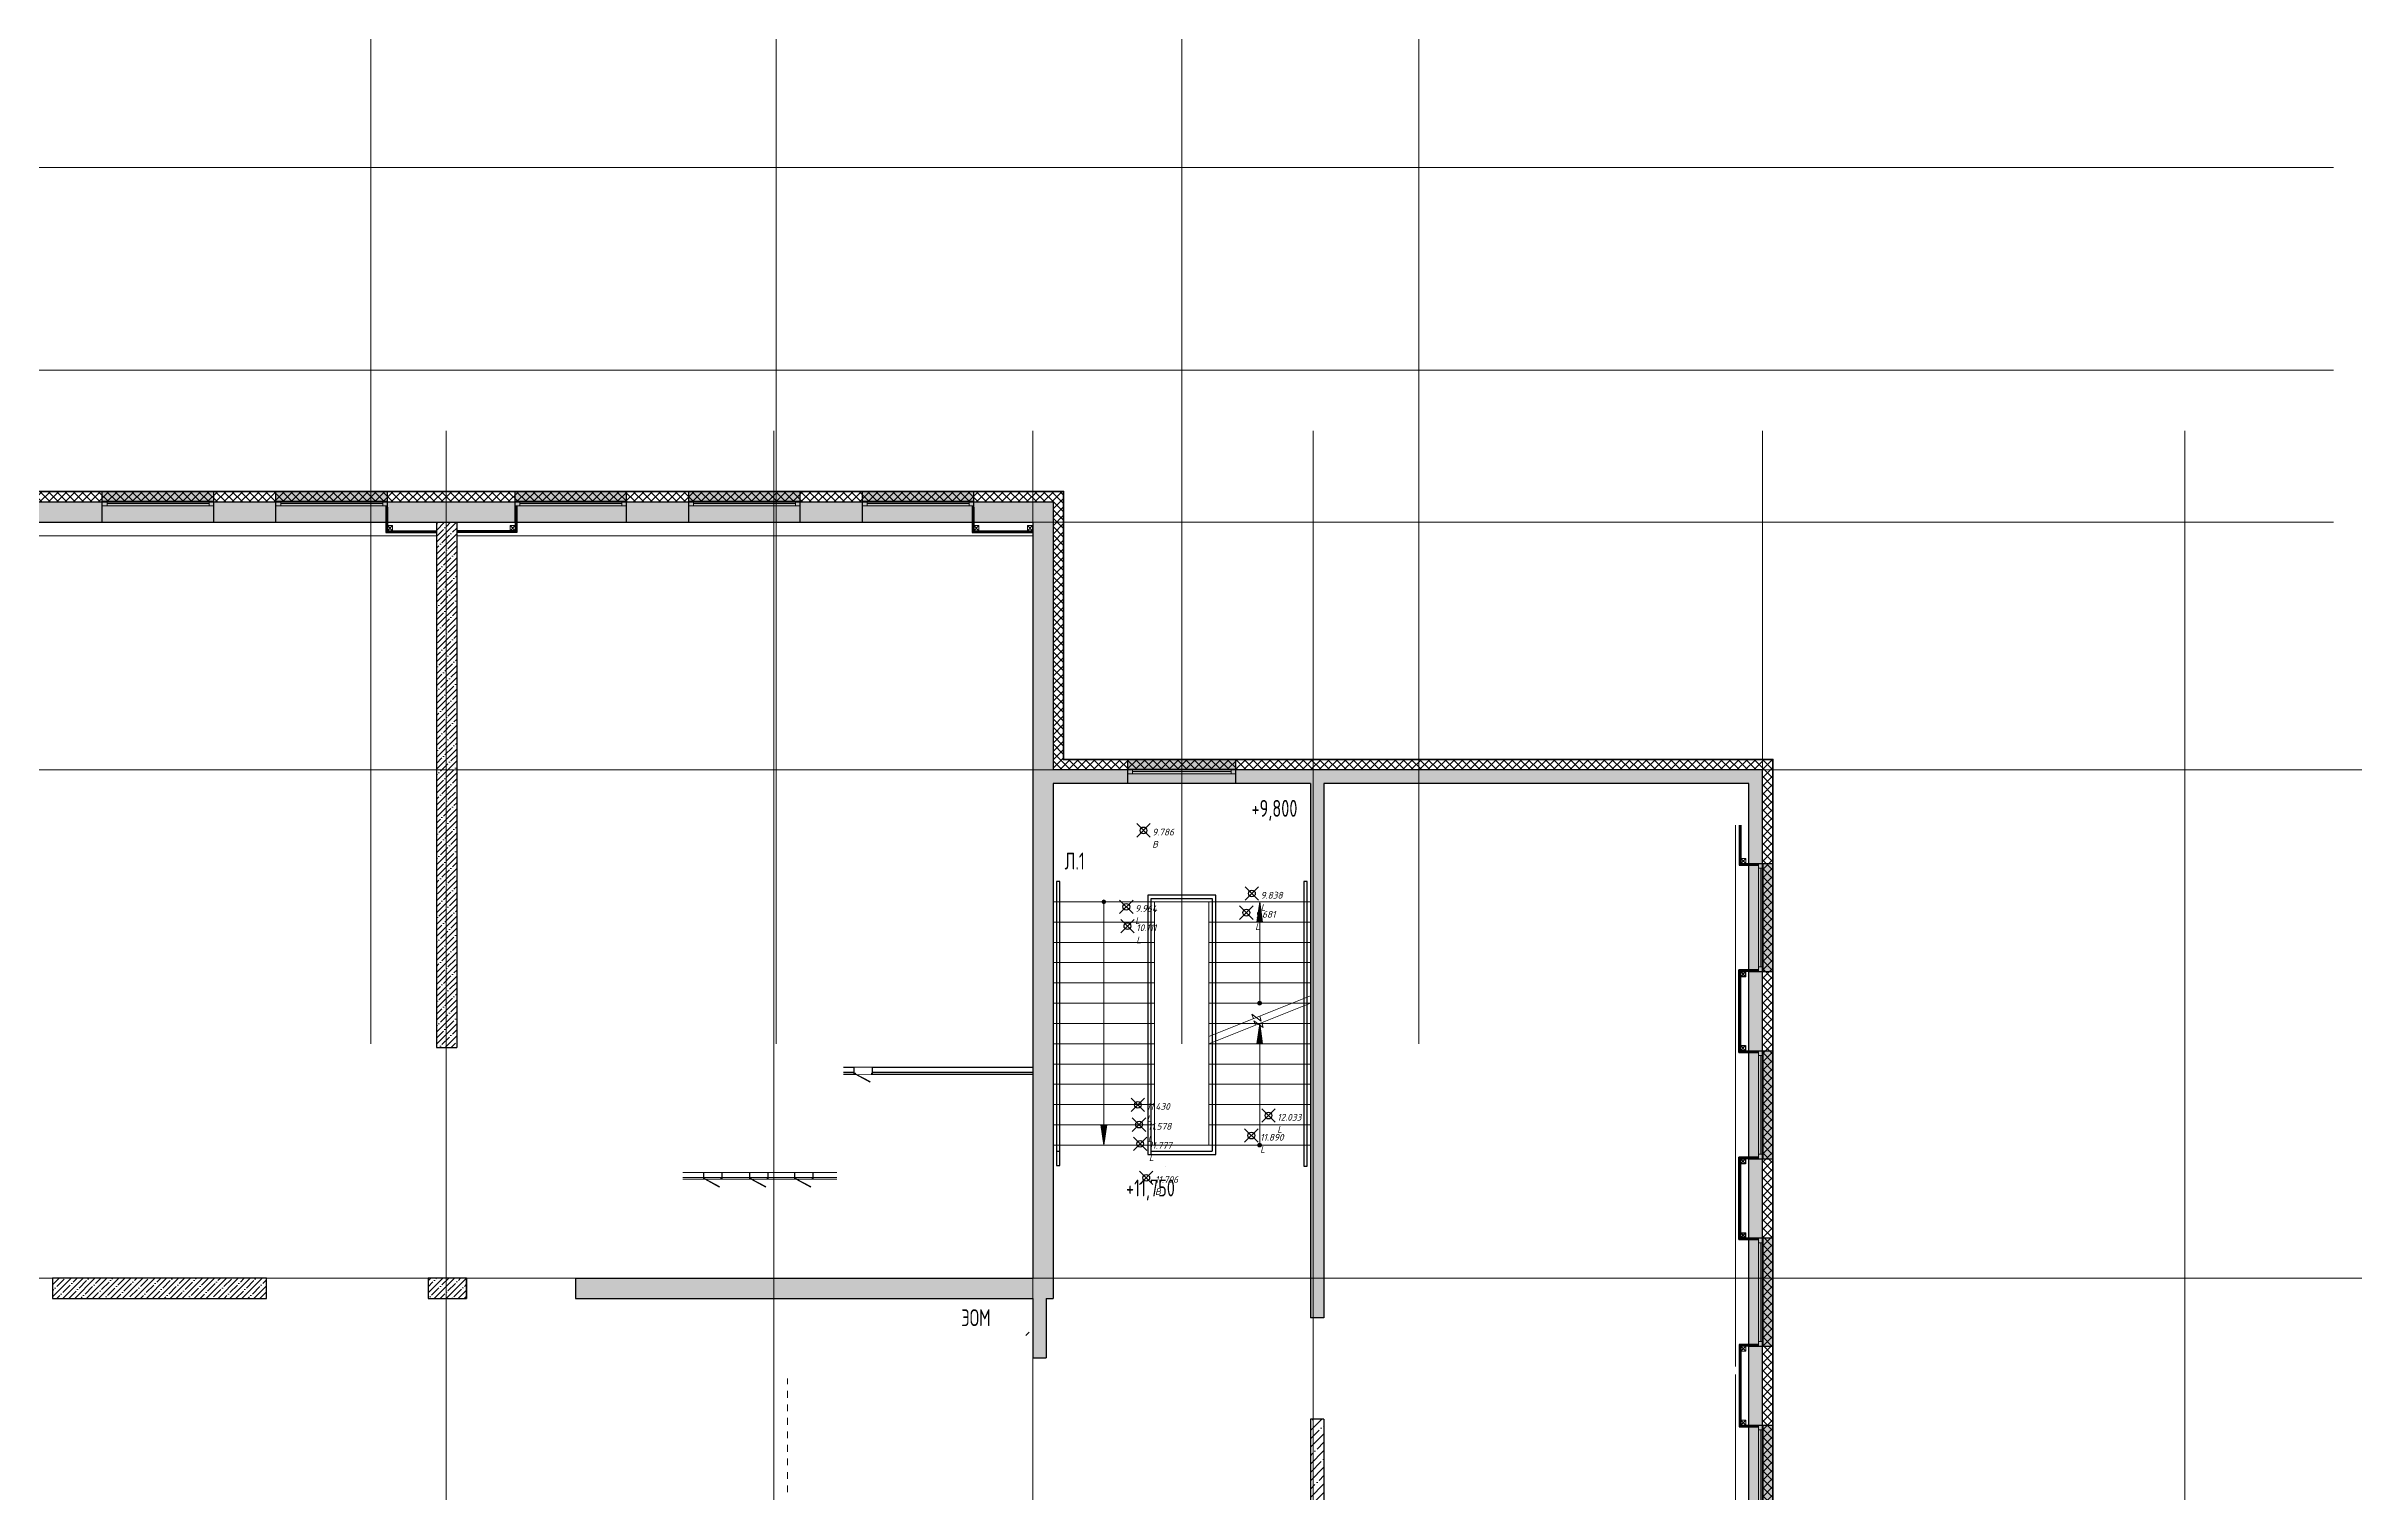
# Model space of a CAD drawing. Header units: millimetres. Extents: x 0 to 546, y 0 to 356.
# Drawn here: x 511.34 to 545.61, y 263.42 to 284.82 of the extents above; entities that cross this region are included whole.
import ezdxf
from ezdxf import colors
from ezdxf.entities.mleader import LeaderData, LeaderLine
from ezdxf.math import Vec2, Vec3

# ---------------------------------------------------------------- set-up
doc = ezdxf.new("R2010")
doc.units = ezdxf.units.MM
doc.header["$PDMODE"] = 35
doc.header["$PDSIZE"] = 0.1
doc.linetypes.add('ADSK_Штриховая_ш2 п1', pattern=[3, 2, -1])
doc.linetypes.add('CENTER', pattern=[2, 1.25, -0.25, 0.25, -0.25])
for name, color, linetype, lineweight in [('_0', 250, 'Continuous', 9), ('АР_ГКЛ', 250, 'Continuous', 5), ('АР_Лестницы', 250, 'Continuous', 15), ('АР_Лестницы ограждение', 94, 'Continuous', 25), ('АР_Навесной фасад', 147, 'Continuous', 5), ('АР_Окна БЛОК', 250, 'Continuous', 13), ('АР_Оси', 195, 'Continuous', 9), ('АР_Отметки', 250, 'Continuous', 15), ('АР_Перегородки_кирпич_Штрих', 244, 'Continuous', 5), ('АР_Подоконники', 163, 'Continuous', 9), ('АР_Сущ Несущая стена', 216, 'Continuous', 30), ('АР_тонкая линия', 250, 'Continuous', 0), ('АР_Утеплитель', 250, 'Continuous', 9), ('АР_Шкафы ЭОМ', 1, 'Continuous', 0), ('АР_Штриховка монолит', 250, 'Continuous', 9)]:
    doc.layers.add(name, color=color, linetype=linetype, lineweight=lineweight)
for name, color, linetype in [('Код', 7, 'Continuous'), ('Отметка', 7, 'Continuous'), ('Пикет', 7, 'Continuous'), ('ТХ_размеры', 240, 'Continuous')]:
    doc.layers.add(name, color=color, linetype=linetype)
doc.styles.add('ICOCPEUR', font='isocpeur.ttf')
doc.styles.add('ISOCPEUR', font='isocpeur.ttf', dxfattribs={"width": 0.7})
doc.styles.add('Мой', font='isocpeui.ttf')
pattern_1 = [(45, (279.56179, 191.4235), (-0.08838835, 0.08838835), []), (45, (279.65018, 191.4235), (-0.08838835, 0.08838835), [0.15625, -0.03125, 0, -0.03125])]

# ---------------------------------------------------------------- blocks, each defined once
blk = doc.blocks.new('_DotSmall')
at = {"color": 0, "linetype": 'ByBlock', "const_width": 0.5}
blk.add_lwpolyline([(-0.0625, 0, 1), (0.0625, 0, 1)], format="xyb", close=True, dxfattribs=at)
blk = doc.blocks.new('A$Ce02d65bd')
at = {"ltscale": 100}
for points in [[(0, 0), (0, 75), (75, 75), (75, 0), (0, 0)], [(0, 0), (75, 75)], [(0, 75), (75, 0)]]:
    blk.add_lwpolyline(points, dxfattribs=at)
blk = doc.blocks.new('*U39')
at = {"true_color": 0xffffff}
h = blk.add_hatch(color=7, dxfattribs=at)
h.dxf.hatch_style = 1
h.paths.add_polyline_path([(-1600, -140), (0, -140), (0, 220), (-1600, 220)])
at = {"lineweight": 30}
for p, q in [((-1600, -140), (-1600, 220)), ((0, -140), (0, 220))]:
    blk.add_line(p, q, dxfattribs=at)
for p, q in [((0, 220), (-1600, 220)), ((-1600, 70), (0, 70)), ((-1600, 0), (0, 0)), ((-1530, 0), (-1530, 70)), ((-1530, 35), (-70, 35)), ((-70, 0), (-70, 70)), ((-1600, -140), (0, -140)), ((-1600, -140), (-1600, -140)), ((-1600, -140), (-1600, -140)), ((0, -140), (0, -140)), ((0, -140), (0, -140))]:
    blk.add_line(p, q)
blk = doc.blocks.new('*U95')
at = {"true_color": 0xffffff}
h = blk.add_hatch(color=7, dxfattribs=at)
h.dxf.hatch_style = 1
h.paths.add_polyline_path([(-1650, -240), (0, -240), (0, 220), (-1650, 220)])
at = {"lineweight": 30}
for p, q in [((-1650, -240), (-1650, 220)), ((0, -240), (0, 220))]:
    blk.add_line(p, q, dxfattribs=at)
for p, q in [((0, 220), (-1650, 220)), ((-1650, 70), (0, 70)), ((-1650, 0), (0, 0)), ((-1580, 0), (-1580, 70)), ((-1580, 35), (-70, 35)), ((-70, 0), (-70, 70)), ((-1650, -240), (0, -240)), ((-1650, -240), (-1650, -240)), ((-1650, -240), (-1650, -240)), ((0, -240), (0, -240)), ((0, -240), (0, -240))]:
    blk.add_line(p, q)
blk = doc.blocks.new('*U101')
at = {"color": 7}
blk.add_wipeout([(-565, 60), (445, 60), (445, -310), (-565, -310)], dxfattribs=at)
for p, q in [((-530, 60), (-565, 60)), ((-550, 60), (-550, -10)), ((-550, -10), (-550, 60)), ((-510, 60), (-530, 60)), ((-510, 20), (-510, 60)), ((-500, 20), (-510, 20)), ((-500, -10), (-500, 20)), ((380, -10), (380, 20)), ((380, 20), (390, 20)), ((390, 20), (390, 60)), ((390, 60), (410, 60)), ((410, 60), (445, 60)), ((430, 60), (430, -10)), ((430, -10), (430, 60)), ((-565, -10), (-530, -10)), ((-530, -10), (-500, -10)), ((410, -10), (380, -10)), ((445, -10), (410, -10))]:
    blk.add_line(p, q)
at = {"lineweight": 30}
for p, q in [((-565, 60), (-565, -310)), ((445, 60), (445, -310))]:
    blk.add_line(p, q, dxfattribs=at)
blk.add_lwpolyline([(389, 60), (370, 25), (-424, 448), (-406, 483)], close=True)
blk = doc.blocks.new('*U100')
at = {"color": 7}
blk.add_wipeout([(-565, 60), (445, 60), (445, -310), (-565, -310)], dxfattribs=at)
for p, q in [((-530, 60), (-565, 60)), ((-550, 60), (-550, -10)), ((-550, -10), (-550, 60)), ((-510, 60), (-530, 60)), ((-510, 20), (-510, 60)), ((-500, 20), (-510, 20)), ((-500, -10), (-500, 20)), ((380, -10), (380, 20)), ((380, 20), (390, 20)), ((390, 20), (390, 60)), ((390, 60), (410, 60)), ((410, 60), (445, 60)), ((430, 60), (430, -10)), ((430, -10), (430, 60)), ((-565, -10), (-530, -10)), ((-530, -10), (-500, -10)), ((410, -10), (380, -10)), ((445, -10), (410, -10))]:
    blk.add_line(p, q)
at = {"lineweight": 30}
for p, q in [((-565, 60), (-565, -310)), ((445, 60), (445, -310))]:
    blk.add_line(p, q, dxfattribs=at)
blk.add_lwpolyline([(389, 60), (370, 25), (-424, 448), (-406, 483)], close=True)
blk = doc.blocks.new('*U99')
at = {"color": 7}
blk.add_wipeout([(-565, 60), (445, 60), (445, -310), (-565, -310)], dxfattribs=at)
for p, q in [((-530, 60), (-565, 60)), ((-550, 60), (-550, -10)), ((-550, -10), (-550, 60)), ((-510, 60), (-530, 60)), ((-510, 20), (-510, 60)), ((-500, 20), (-510, 20)), ((-500, -10), (-500, 20)), ((380, -10), (380, 20)), ((380, 20), (390, 20)), ((390, 20), (390, 60)), ((390, 60), (410, 60)), ((410, 60), (445, 60)), ((430, 60), (430, -10)), ((430, -10), (430, 60)), ((-565, -10), (-530, -10)), ((-530, -10), (-500, -10)), ((410, -10), (380, -10)), ((445, -10), (410, -10))]:
    blk.add_line(p, q)
at = {"lineweight": 30}
for p, q in [((-565, 60), (-565, -310)), ((445, 60), (445, -310))]:
    blk.add_line(p, q, dxfattribs=at)
blk.add_lwpolyline([(389, 60), (370, 25), (-424, 448), (-406, 483)], close=True)
blk = doc.blocks.new('*U111')
at = {"color": 7}
blk.add_wipeout([(-565, 60), (445, 60), (445, -310), (-565, -310)], dxfattribs=at)
for p, q in [((-530, 60), (-565, 60)), ((-550, 60), (-550, -10)), ((-550, -10), (-550, 60)), ((-510, 60), (-530, 60)), ((-510, 20), (-510, 60)), ((-500, 20), (-510, 20)), ((-500, -10), (-500, 20)), ((380, -10), (380, 20)), ((380, 20), (390, 20)), ((390, 20), (390, 60)), ((390, 60), (410, 60)), ((410, 60), (445, 60)), ((430, 60), (430, -10)), ((430, -10), (430, 60)), ((-565, -10), (-530, -10)), ((-530, -10), (-500, -10)), ((410, -10), (380, -10)), ((445, -10), (410, -10))]:
    blk.add_line(p, q)
at = {"lineweight": 30}
for p, q in [((-565, 60), (-565, -310)), ((445, 60), (445, -310))]:
    blk.add_line(p, q, dxfattribs=at)
blk.add_lwpolyline([(389, 60), (370, 25), (-424, 448), (-406, 483)], close=True)
blk = doc.blocks.new('A$C54f1817b')
at = {"layer": 'АР_тонкая линия', "linetype": 'ADSK_Штриховая_ш2 п1', "ltscale": 50}
for p, q in [((-200, -2883), (-200, -1183)), ((0, -2883), (0, -1200))]:
    blk.add_line(p, q, dxfattribs=at)
blk = doc.blocks.new('*U83')
h = blk.add_hatch(color=256)
h.dxf.hatch_style = 1
edge = h.paths.add_edge_path()
edge.add_arc((0, 0), 27.6, 359.64, 719.64)
h = blk.add_hatch(color=256)
h.dxf.hatch_style = 1
h.paths.add_polyline_path([(1500, -44), (1500, 44), (1800, 0)])
blk.add_line((1800, 0), (0, 0))
blk.add_lwpolyline([(1500, 44), (1500, -44), (1800, 0), (1500, 44)])
blk.add_circle((0, 0), 27.6)
blk = doc.blocks.new('*U115')
h = blk.add_hatch(color=256)
h.dxf.hatch_style = 1
edge = h.paths.add_edge_path()
edge.add_arc((0, 0), 27.6, 359.64, 719.64)
h = blk.add_hatch(color=256)
h.dxf.hatch_style = 1
h.paths.add_polyline_path([(3300, -44), (3300, 44), (3600, 0)])
blk.add_line((3600, 0), (0, 0))
blk.add_lwpolyline([(3300, 44), (3300, -44), (3600, 0), (3300, 44)])
blk.add_circle((0, 0), 27.6)
blk = doc.blocks.new('*U9')
h = blk.add_hatch(color=256)
h.dxf.hatch_style = 1
edge = h.paths.add_edge_path()
edge.add_arc((0, 0), 27.6, 359.64, 719.64)
h = blk.add_hatch(color=256)
h.dxf.hatch_style = 1
h.paths.add_polyline_path([(1200, -44), (1200, 44), (1500, 0)])
blk.add_line((1500, 0), (0, 0))
blk.add_lwpolyline([(1200, 44), (1200, -44), (1500, 0), (1200, 44)])
blk.add_circle((0, 0), 27.6)
blk = doc.blocks.new('прпр')
at = {"layer": 'АР_Перегородки_кирпич_Штрих', "ltscale": 100}
h = blk.add_hatch(dxfattribs=at)
h.set_pattern_fill('ANSI32', color=256, scale=0.5)
h.set_pattern_definition([(45, (-457.80523, 338.86948), (-0.13258252, 0.13258252), []), (45, (-457.71684, 338.86948), (-0.13258252, 0.13258252), [])])
h.paths.add_polyline_path([(525.8374, 265.788), (525.9374, 265.788), (525.9374, 265.668), (525.8374, 265.668)])
at = {"layer": 'АР_Утеплитель', "ltscale": 100}
h = blk.add_hatch(dxfattribs=at)
h.set_pattern_fill('ANSI37', color=256, scale=0.7)
h.set_pattern_definition([(45, (-470.524225, 295.78271), (-0.061871843, 0.061871843), []), (135, (-470.524225, 295.78271), (-0.061871843, -0.061871843), [])])
h.paths.add_polyline_path([(543.0874, 256.2392), (536.7374, 256.2392), (536.7374, 274.1092), (526.2374, 274.1092), (526.2374, 278.0742), (491.4374, 278.0742), (491.4374, 274.1092), (486.4622, 274.1092), (486.4622, 274.2592), (491.2874, 274.2592), (491.2874, 278.2242), (526.3874, 278.2242), (526.3874, 274.2592), (536.8874, 274.2592), (536.8874, 256.3892), (543.2374, 256.3892), (543.2374, 246.3792), (529.8374, 246.3792), (529.8374, 252.7292), (521.9574, 252.7292), (521.9574, 257.9192), (513.7221, 257.9192), (513.7221, 257.6692), (513.5721, 257.6692), (513.5721, 258.0692), (522.1074, 258.0692), (522.1074, 252.8792), (529.9874, 252.8792), (529.9874, 246.5292), (543.0874, 246.5292)])
at = {"layer": 'АР_Штриховка монолит', "ltscale": 100}
h = blk.add_hatch(dxfattribs=at)
h.set_pattern_fill('ANSI35', scale=0.5)
h.set_pattern_definition(pattern_1)
h.paths.add_polyline_path([(525.9374, 278.0742), (491.4374, 278.0742), (491.4374, 274.1092), (491.4374, 273.9092), (491.4374, 266.5892), (491.5374, 266.5892), (491.5374, 265.3317), (491.7374, 265.3317), (491.7374, 266.2892), (495.4924, 266.2892), (495.4924, 265.1067), (495.6924, 265.1067), (495.6924, 266.2892), (506.4094, 266.2892), (506.4094, 266.5892), (491.7374, 266.5892), (491.7374, 277.7742), (525.9374, 277.7742)])
h = blk.add_hatch(dxfattribs=at)
h.set_pattern_fill('ANSI35', scale=0.5)
h.set_pattern_definition(pattern_1)
h.paths.add_polyline_path([(526.2374, 278.0742), (525.9374, 278.0742), (525.9374, 277.7742), (525.9374, 266.5892), (519.1693, 266.5892), (519.1693, 266.2892), (522.1074, 266.2892), (522.3074, 266.2892), (525.9374, 266.2892), (525.9374, 265.4093), (526.1374, 265.4093), (526.1374, 266.2892), (526.2374, 266.2892), (526.2374, 273.9092), (526.2374, 273.9095), (526.2374, 274.1095), (526.2374, 274.1092)])
h = blk.add_hatch(dxfattribs=at)
h.set_pattern_fill('ANSI35', scale=0.5)
h.set_pattern_definition(pattern_1)
h.paths.add_polyline_path([(517.4124, 277.7742), (517.1124, 277.7742), (517.1124, 270.0038), (517.4124, 270.0038)])
h = blk.add_hatch(dxfattribs=at)
h.set_pattern_fill('ANSI35', scale=0.5)
h.set_pattern_definition(pattern_1)
h.paths.add_polyline_path([(536.7374, 274.1092), (526.2374, 274.1092), (526.2374, 273.9092), (530.0474, 273.9092), (530.0475, 266.0037), (530.2475, 266.0037), (530.2474, 273.9092), (536.5374, 273.9092), (536.7374, 273.9092)])
h = blk.add_hatch(dxfattribs=at)
h.set_pattern_fill('ANSI35', scale=0.5)
h.set_pattern_definition(pattern_1)
h.paths.add_polyline_path([(543.0874, 256.2392), (536.7374, 256.2392), (536.7374, 273.9095), (536.5374, 273.9088), (536.5374, 256.2392), (536.4374, 256.2392), (536.4374, 255.1309), (536.7374, 255.1309), (536.7374, 256.0392), (542.8874, 256.0392), (543.0874, 256.0392)])
h = blk.add_hatch(dxfattribs=at)
h.set_pattern_fill('ANSI35', scale=0.5)
h.set_pattern_definition(pattern_1)
h.paths.add_polyline_path([(514.5992, 266.5891), (511.4294, 266.5892), (511.4294, 266.2892), (514.5992, 266.2891)])
h = blk.add_hatch(dxfattribs=at)
h.set_pattern_fill('ANSI35', scale=0.5)
h.set_pattern_definition([(45, (279.56179, 195.2935), (-0.08838835, 0.08838835), []), (45, (279.65018, 195.2935), (-0.08838835, 0.08838835), [0.15625, -0.03125, 0, -0.03125])])
h.paths.add_polyline_path([(517.5589, 266.5898), (516.989, 266.5898), (516.989, 266.2891), (517.5589, 266.2891)])
h = blk.add_hatch(dxfattribs=at)
h.set_pattern_fill('ANSI35', scale=0.7)
h.set_pattern_definition([(45, (256.17717, 191.4235), (-0.12374369, 0.12374369), []), (45, (256.30092, 191.4235), (-0.12374369, 0.12374369), [0.21875, -0.04375, 0, -0.04375])])
h.paths.add_polyline_path([(530.2474, 264.5037), (530.0474, 264.5037), (530.0474, 260.4764), (530.2474, 260.4764)])
for points in [[(516.3624, 278.0142), (516.3624, 277.6234), (517.1124, 277.6234)], [(516.3749, 278.0142), (516.3749, 277.6359), (517.1124, 277.6359)], [(516.3874, 277.9945), (516.3874, 277.6484), (517.1124, 277.6484)], [(518.3024, 278.0142), (518.3024, 277.6234), (517.4124, 277.6234)], [(518.2899, 278.0142), (518.2899, 277.6359), (517.4124, 277.6359)], [(518.2774, 277.9945), (518.2774, 277.6484), (517.4124, 277.6484)], [(525.0421, 278.0142), (525.0421, 277.6234), (525.9374, 277.6234)], [(525.0546, 278.0142), (525.0546, 277.6359), (525.9374, 277.6359)], [(525.0671, 277.9945), (525.0671, 277.6484), (525.935, 277.6484)], [(536.3902, 273.2896), (536.3902, 272.6992), (536.6793, 272.6992)], [(536.4027, 273.2896), (536.4027, 272.7117), (536.6793, 272.7117)], [(536.4152, 273.2896), (536.4152, 272.7242), (536.6221, 272.7242)], [(536.3874, 269.9292), (536.3874, 271.1492)], [(536.6774, 271.1492), (536.3874, 271.1492), (536.3874, 269.9292), (536.6774, 269.9292)], [(536.3999, 269.9417), (536.3999, 271.1367)], [(536.6774, 271.1367), (536.3999, 271.1367), (536.3999, 269.9417), (536.6774, 269.9417)], [(536.4124, 269.9542), (536.4124, 271.1242)], [(536.6774, 271.1242), (536.4124, 271.1242), (536.4124, 269.9542), (536.6774, 269.9542)], [(536.3874, 267.1592), (536.3874, 268.3792)], [(536.6774, 268.3792), (536.3874, 268.3792), (536.3874, 267.1592), (536.6774, 267.1592)], [(536.3999, 267.1717), (536.3999, 268.3667)], [(536.6774, 268.3667), (536.3999, 268.3667), (536.3999, 267.1717), (536.6774, 267.1717)], [(536.4124, 267.1842), (536.4124, 268.3542)], [(536.6774, 268.3542), (536.4124, 268.3542), (536.4124, 267.1842), (536.6774, 267.1842)], [(536.6793, 265.6092), (536.3902, 265.6092), (536.3902, 264.3892), (536.6793, 264.3892)], [(536.6793, 265.5967), (536.4027, 265.5967), (536.4027, 264.4017), (536.6793, 264.4017)], [(536.6597, 265.5842), (536.4152, 265.5842), (536.4152, 264.4142), (536.6221, 264.4142)]]:
    blk.add_lwpolyline(points)
at = {"ltscale": 100}
for points in [[(536.4124, 271.0492), (536.4124, 271.1242), (536.4874, 271.1242), (536.4874, 271.0492), (536.4124, 271.0492)], [(536.4124, 271.0492), (536.4874, 271.1242)], [(536.4124, 271.1242), (536.4874, 271.0492)], [(536.4124, 269.9542), (536.4124, 270.0292), (536.4874, 270.0292), (536.4874, 269.9542), (536.4124, 269.9542)], [(536.4124, 269.9542), (536.4874, 270.0292)], [(536.4124, 270.0292), (536.4874, 269.9542)], [(536.4124, 268.2792), (536.4124, 268.3542), (536.4874, 268.3542), (536.4874, 268.2792), (536.4124, 268.2792)], [(536.4124, 268.2792), (536.4874, 268.3542)], [(536.4124, 268.3542), (536.4874, 268.2792)], [(536.4124, 267.1842), (536.4124, 267.2592), (536.4874, 267.2592), (536.4874, 267.1842), (536.4124, 267.1842)], [(536.4124, 267.1842), (536.4874, 267.2592)], [(536.4124, 267.2592), (536.4874, 267.1842)]]:
    blk.add_lwpolyline(points, dxfattribs=at)
at = {"lineweight": 13, "ltscale": 500}
for points in [[(529.2976, 270.4654), (529.3176, 270.3917), (529.1793, 270.4939), (529.2054, 270.4286)], [(529.3271, 270.3703), (529.3471, 270.2966), (529.2088, 270.3987), (529.2349, 270.3335)]]:
    blk.add_lwpolyline(points, dxfattribs=at)
at = {"layer": 'АР_ГКЛ', "ltscale": 100}
for points in [[(536.6774, 271.1492), (536.3874, 271.1492)], [(536.6774, 271.1367), (536.3999, 271.1367)], [(536.6774, 271.1242), (536.4124, 271.1242)], [(536.6774, 269.9292), (536.3874, 269.9292)], [(536.6774, 269.9417), (536.3999, 269.9417)], [(536.6774, 269.9542), (536.4124, 269.9542)], [(536.6774, 268.3792), (536.3874, 268.3792)], [(536.6774, 268.3667), (536.3999, 268.3667)], [(536.6774, 268.3542), (536.4124, 268.3542)], [(536.6774, 267.1592), (536.3874, 267.1592)], [(536.6774, 267.1717), (536.3999, 267.1717)], [(536.6774, 267.1842), (536.4124, 267.1842)]]:
    blk.add_lwpolyline(points, dxfattribs=at)
at = {"layer": 'АР_ГКЛ', "color": 0, "lineweight": 25, "ltscale": 100}
for points in [[(525.9374, 269.705), (523.1371, 269.705)], [(525.9374, 269.63), (523.1371, 269.63)], [(523.1371, 269.605), (525.9374, 269.605)]]:
    blk.add_lwpolyline(points, dxfattribs=at)
at = {"layer": 'АР_Лестницы', "color": 7, "ltscale": 100}
for p, q in [((528.5451, 272.1577), (526.2374, 272.1577)), ((530.0474, 272.1577), (528.545, 272.1577)), ((527.7398, 271.8577), (526.2374, 271.8577)), ((530.0474, 271.8577), (528.545, 271.8577)), ((527.7398, 271.5577), (526.2374, 271.5577)), ((530.0474, 271.5577), (528.545, 271.5577)), ((527.7398, 271.2577), (526.2374, 271.2577)), ((530.0474, 271.2577), (528.545, 271.2577)), ((527.7398, 270.9577), (526.2374, 270.9577)), ((530.0474, 270.9577), (528.545, 270.9577)), ((530.0501, 270.7654), (528.5451, 270.1654)), ((527.7398, 270.6577), (526.2374, 270.6577)), ((530.0474, 270.6577), (528.545, 270.6577)), ((530.0501, 270.6577), (528.545, 270.0577)), ((527.7398, 270.3577), (526.2374, 270.3577)), ((527.7398, 270.0577), (526.2374, 270.0577)), ((530.0474, 270.3577), (528.545, 270.3577)), ((530.0474, 270.0577), (528.545, 270.0577)), ((527.7398, 269.7577), (526.2374, 269.7577)), ((530.0474, 269.7577), (528.545, 269.7577)), ((527.7398, 269.4577), (526.2374, 269.4577)), ((530.0474, 269.4577), (528.545, 269.4577)), ((527.7398, 269.1577), (526.2374, 269.1577)), ((530.0474, 269.1577), (528.545, 269.1577)), ((527.7398, 268.8577), (526.2374, 268.8577)), ((530.0474, 268.8577), (528.545, 268.8577)), ((526.2374, 268.5577), (528.545, 268.5577)), ((530.0474, 268.5577), (528.545, 268.5577))]:
    blk.add_line(p, q, dxfattribs=at)
at = {"layer": 'АР_Лестницы', "ltscale": 100}
for points in [[(527.7399, 268.5577), (527.74, 272.1577)], [(528.545, 268.5577), (528.5451, 272.1577)]]:
    blk.add_lwpolyline(points, dxfattribs=at)
at = {"layer": 'АР_Лестницы ограждение', "ltscale": 100}
for p, q in [((528.645, 268.4187), (528.645, 269.8917)), ((527.6398, 268.4187), (528.645, 268.4187)), ((527.6898, 268.4687), (528.595, 268.4687))]:
    blk.add_line(p, q, dxfattribs=at)
at = {"layer": 'АР_Лестницы ограждение', "color": 18, "ltscale": 100, "true_color": 0x000000}
blk.add_lwpolyline([(526.2877, 268.4698), (526.3377, 268.4698), (526.3377, 272.4601), (526.2877, 272.4601)], close=True, dxfattribs=at)
at = {"layer": 'АР_Лестницы ограждение', "ltscale": 100}
for points in [[(526.2877, 268.2575), (526.3377, 268.2575), (526.3377, 272.4579), (526.2877, 272.4579)], [(529.9474, 268.2461), (529.9974, 268.2461), (529.9974, 272.4601), (529.9474, 272.4601)]]:
    blk.add_lwpolyline(points, close=True, dxfattribs=at)
for points in [[(528.645, 269.8451), (528.645, 270.5001), (528.645, 272.2577), (527.6398, 272.2577)], [(527.6398, 272.2577), (527.6398, 268.4187)], [(527.6898, 272.2077), (528.595, 272.2077), (528.595, 270.5001), (528.595, 269.8051)], [(527.6898, 268.4187), (527.6898, 272.2077)], [(528.595, 269.8599), (528.595, 268.4687)], [(527.8955, 268.2364), (527.8955, 268.2364)]]:
    blk.add_lwpolyline(points, dxfattribs=at)
at = {"layer": 'АР_Навесной фасад', "ltscale": 100}
for p, q in [((491.2774, 278.2342), (526.3974, 278.2342)), ((491.2874, 278.2242), (526.3874, 278.2242)), ((526.3874, 278.2242), (526.3874, 274.2592)), ((526.3974, 278.2342), (526.3974, 274.2692)), ((536.8874, 274.2592), (526.3874, 274.2592)), ((536.8974, 274.2692), (526.3974, 274.2692)), ((536.8874, 256.3892), (536.8874, 274.2592)), ((536.8974, 256.3992), (536.8974, 274.2692))]:
    blk.add_line(p, q, dxfattribs=at)
at = {"layer": 'АР_Оси', "linetype": 'CENTER', "ltscale": 1000}
for p, q in [((516.1423, 325.7866), (516.1423, 270.0543)), ((522.1423, 325.7866), (522.1423, 270.0543)), ((528.1423, 325.7866), (528.1423, 270.0543)), ((531.6523, 325.7866), (531.6523, 270.0543)), ((462.0087, 283.0242), (545.1871, 283.0242)), ((462.0087, 280.0242), (545.1871, 280.0242)), ((517.2574, 244.8179), (517.2574, 279.1254)), ((525.9374, 244.8179), (525.9374, 279.1254)), ((530.0874, 244.8179), (530.0874, 279.1254)), ((530.0874, 244.8179), (530.0874, 279.1254)), ((536.7374, 244.8179), (536.7374, 279.1254)), ((542.9874, 244.8179), (542.9874, 279.1254)), ((462.0087, 277.7742), (545.1871, 277.7742)), ((462.0087, 274.1092), (545.6058, 274.1092)), ((462.0087, 266.5892), (545.6058, 266.5892))]:
    blk.add_line(p, q, dxfattribs=at)
at = {"layer": 'АР_Подоконники', "ltscale": 100}
for p, q in [((508.8674, 277.5707), (517.1124, 277.5706)), ((517.4124, 277.5707), (525.9374, 277.5706)), ((536.3374, 265.2842), (536.3374, 273.2896)), ((536.3374, 259.3536), (536.3374, 265.1642))]:
    blk.add_line(p, q, dxfattribs=at)
at = {"layer": 'АР_Сущ Несущая стена', "color": 7, "ltscale": 100}
for p, q in [((491.4374, 278.0742), (526.2374, 278.0742)), ((526.2374, 278.0742), (526.2374, 274.1092)), ((491.7374, 277.7742), (525.9374, 277.7742)), ((517.1124, 277.7742), (517.1124, 270.0038)), ((517.4124, 277.7742), (517.4124, 270.0038)), ((525.9374, 277.7742), (525.9374, 266.5892)), ((536.7374, 274.1092), (526.2374, 274.1092)), ((526.2374, 273.9092), (526.2374, 266.2892)), ((530.0474, 273.9092), (526.2374, 273.9092)), ((530.0474, 273.9092), (530.0474, 266.0037)), ((536.5374, 273.9092), (530.2474, 273.9092)), ((530.2474, 273.9092), (530.2474, 266.0038)), ((536.5374, 256.2392), (536.5374, 273.9092)), ((536.7374, 256.2392), (536.7374, 274.1092)), ((536.5374, 269.3692), (536.5374, 271.1242)), ((517.1124, 270.0038), (517.4124, 270.0038)), ((536.5374, 267.1842), (536.5374, 268.2692)), ((516.989, 266.5892), (516.989, 266.2892)), ((517.5589, 266.5892), (517.5589, 266.2892)), ((519.1693, 266.5892), (525.9374, 266.5892)), ((519.1693, 266.5892), (519.1693, 266.2892)), ((519.1693, 266.2892), (522.3074, 266.2892)), ((522.3074, 266.2892), (525.9374, 266.2892)), ((525.9374, 266.2892), (525.9374, 265.4093)), ((526.1374, 266.2892), (526.2374, 266.2892)), ((526.1374, 266.2892), (526.1374, 265.4093)), ((530.2474, 266.0037), (530.0474, 266.0037)), ((536.5374, 264.4142), (536.5374, 265.5842)), ((525.9374, 265.4093), (526.1374, 265.4093)), ((530.0474, 264.5037), (530.0474, 262.0457)), ((530.2474, 264.5037), (530.0474, 264.5037)), ((530.2474, 264.5037), (530.0474, 264.5037)), ((530.2474, 264.5037), (530.2474, 258.152))]:
    blk.add_line(p, q, dxfattribs=at)
for points in [[(511.4294, 266.2887), (514.5992, 266.2889), (514.5992, 266.5895), (511.4294, 266.5892)], [(516.989, 266.2887), (517.5589, 266.2897), (517.5589, 266.5903), (516.989, 266.5892)]]:
    blk.add_lwpolyline(points, close=True, dxfattribs=at)
at = {"layer": '_0', "color": 1, "lineweight": -3, "ltscale": 500, "yscale": 0.001, "zscale": 0.001}
for p, xscale in [((516.3874, 277.6484), 0.001), ((518.2774, 277.6484), -0.001), ((525.0671, 277.6484), 0.001), ((525.86, 277.6484), 0.001)]:
    blk.add_blockref('A$Ce02d65bd', p, dxfattribs=dict(at, xscale=xscale))
at = {"layer": '_0', "color": 1, "lineweight": -3, "ltscale": 500, "xscale": 0.001, "yscale": 0.001, "zscale": 0.001, "rotation": 269.9999999999999}
for p in [(536.4152, 272.7992), (536.4128, 271.1242), (536.4152, 271.1242), (536.4152, 267.2592), (536.4152, 265.5842), (536.4152, 264.4892)]:
    blk.add_blockref('A$Ce02d65bd', p, dxfattribs=at)
at = {"layer": 'АР_Лестницы', "ltscale": 100, "xscale": -0.001, "yscale": 0.001, "zscale": 0.001}
for name, p, rotation in [('*U115', (526.9886, 272.1577), 90), ('*U9', (529.2962, 270.6577), 270), ('*U83', (529.2962, 268.5577), 270)]:
    blk.add_blockref(name, p, dxfattribs=dict(at, rotation=rotation))
at = {"layer": 'АР_Окна БЛОК', "xscale": 0.001, "yscale": 0.001, "zscale": 0.001}
for name, p in [('*U95', (513.8174, 278.0142)), ('*U95', (516.3874, 278.0142)), ('*U95', (519.9274, 278.0142)), ('*U95', (522.4974, 278.0142)), ('*U95', (525.0674, 278.0142)), ('*U39', (528.9424, 274.0492))]:
    blk.add_blockref(name, p, dxfattribs=at)
at = {"layer": 'АР_Окна БЛОК', "xscale": 0.001, "yscale": 0.001, "zscale": 0.001, "rotation": 269.9999999999999}
for p in [(536.6774, 271.1242), (536.6774, 268.3542), (536.6774, 265.5842), (536.6774, 262.8142)]:
    blk.add_blockref('*U39', p, dxfattribs=at)
at = {"layer": 'ТХ_размеры', "lineweight": 13, "ltscale": 500, "xscale": 0.001, "yscale": 0.001, "zscale": 0.001}
blk.add_blockref('A$C54f1817b', (522.3074, 266.3038), dxfattribs=at)
at = {"layer": 'АР_Шкафы ЭОМ', "ltscale": 100, "insert": (525.0971, 266.0045), "char_height": 0.25, "attachment_point": 5, "style": 'ICOCPEUR'}
blk.add_mtext('\\A1;{\\W0.7;ЭОМ}', dxfattribs=at)
at = {"layer": 'АР_Отметки'}
ml = blk.add_multileader_mtext('Standard', dxfattribs=at)
ml.set_content('+9,800', color=256, style='ISOCPEUR')
ml.set_leader_properties(color=256, linetype='Continuous', lineweight=-1)
ml.set_arrow_properties(name='DOTSMALL')
ml.build(insert=Vec2(0, 0))
ml.multileader.update_dxf_attribs({"has_text_frame": 1, "text_left_attachment_type": 4, "text_right_attachment_type": 4, "dogleg_length": 100, "arrow_head_size": 0.18})
ctx = ml.context
ctx.base_point, ctx.char_height, ctx.arrow_head_size, ctx.landing_gap_size, ctx.plane_origin = Vec3(147652.2274, 168700.8602), 0.25, 0.18, 0.05, Vec3(528.8758, 272.6715)
ctx.left_attachment, ctx.right_attachment = 4, 4
notes = []
notes.append((ctx, [(0, (0, 0, 0), (0, 0), (1, 0), 1, [])]))
ctx.mtext.insert, ctx.mtext.width, ctx.mtext.line_spacing_style, ctx.mtext.flow_direction = Vec3(529.1751, 273.6656), 0.852697, 2, 5
ml = blk.add_multileader_mtext('Standard', dxfattribs=at)
ml.set_content('+9,800', color=256, style='ISOCPEUR')
ml.set_leader_properties(color=256, linetype='Continuous', lineweight=-1)
ml.set_arrow_properties(name='DOTSMALL')
ml.build(insert=Vec2(0, 0))
ml.multileader.update_dxf_attribs({"has_text_frame": 1, "text_left_attachment_type": 4, "text_right_attachment_type": 4, "dogleg_length": 100, "arrow_head_size": 0.18})
ctx = ml.context
ctx.base_point, ctx.char_height, ctx.arrow_head_size, ctx.landing_gap_size, ctx.plane_origin = Vec3(147652.2274, 168700.8602), 0.25, 0.18, 0.05, Vec3(528.8758, 272.6715)
ctx.left_attachment, ctx.right_attachment = 4, 4
notes.append((ctx, [(0, (0, 0, 0), (0, 0), (1, 0), 1, [])]))
ctx.mtext.insert, ctx.mtext.width, ctx.mtext.line_spacing_style, ctx.mtext.flow_direction = Vec3(529.1751, 273.6656), 0.852697, 2, 5
ml = blk.add_multileader_mtext('Standard', dxfattribs=at)
ml.set_content('Л.1', color=256, style='ISOCPEUR')
ml.set_leader_properties(color=256, linetype='Continuous', lineweight=-1)
ml.set_arrow_properties(name='DOTSMALL')
ml.build(insert=Vec2(0, 0))
ml.multileader.update_dxf_attribs({"has_text_frame": 1, "text_left_attachment_type": 4, "text_right_attachment_type": 4, "dogleg_length": 100, "arrow_head_size": 0.18})
ctx = ml.context
ctx.base_point, ctx.char_height, ctx.arrow_head_size, ctx.landing_gap_size, ctx.plane_origin = Vec3(147649.4614, 168700.0798), 0.25, 0.18, 0.05, Vec3(551.7493, 260.3104)
ctx.left_attachment, ctx.right_attachment = 4, 4
notes.append((ctx, [(0, (0, 0, 0), (0, 0), (1, 0), 1, [])]))
ctx.mtext.insert, ctx.mtext.width, ctx.mtext.line_spacing_style, ctx.mtext.flow_direction = Vec3(526.4092, 272.8852), 0.852697, 2, 5
ml = blk.add_multileader_mtext('Standard', dxfattribs=at)
ml.set_content('+11,750', color=256, style='ISOCPEUR')
ml.set_leader_properties(color=256, linetype='Continuous', lineweight=-1)
ml.set_arrow_properties(name='DOTSMALL')
ml.build(insert=Vec2(0, 0))
ml.multileader.update_dxf_attribs({"has_text_frame": 1, "text_left_attachment_type": 4, "text_right_attachment_type": 4, "dogleg_length": 100, "arrow_head_size": 0.18})
ctx = ml.context
ctx.base_point, ctx.char_height, ctx.arrow_head_size, ctx.landing_gap_size, ctx.plane_origin = Vec3(147650.37, 168695.2432), 0.25, 0.18, 0.05, Vec3(527.7468, 265.0962)
ctx.left_attachment, ctx.right_attachment = 4, 4
notes.append((ctx, [(0, (0, 0, 0), (0, 0), (1, 0), 1, [])]))
ctx.mtext.insert, ctx.mtext.width, ctx.mtext.line_spacing_style, ctx.mtext.flow_direction = Vec3(527.3177, 268.0487), 0.852697, 2, 5
for ctx, leaders in notes:
    for number, flags, end, landing, length, lines in leaders:
        leader = LeaderData()
        leader.index, (leader.has_last_leader_line, leader.has_dogleg_vector, leader.attachment_direction) = number, flags
        leader.last_leader_point, leader.dogleg_vector, leader.dogleg_length = Vec3(end), Vec3(landing), length
        for number, points, colour, breaks in lines:
            line = LeaderLine()
            line.index, line.vertices, line.color, line.breaks = number, Vec3.list(points), colors.encode_raw_color(colour), breaks
            leader.lines.append(line)
        ctx.leaders.append(leader)
at = {"layer": 'АР_ГКЛ', "xscale": 0.0002701273999331003, "yscale": 0.0002701273999331003, "zscale": 0.0002701273999331003, "rotation": 180.002280706094}
for name, p in [('*U111', (523.4154, 269.6212)), ('*U101', (521.1882, 268.0678)), ('*U100', (521.8706, 268.0678)), ('*U99', (522.5373, 268.0678))]:
    blk.add_blockref(name, p, dxfattribs=at)
at = {"layer": 'АР_ГКЛ', "linetype": 'ADSK_Штриховая_ш2 п1', "ltscale": 50}
for points in [[(523.0371, 268.1515), (520.7601, 268.1516)], [(523.0371, 268.0765), (520.7601, 268.0766)], [(523.0371, 268.0515), (520.7601, 268.0516)]]:
    blk.add_lwpolyline(points, dxfattribs=at)
at = {"layer": 'АР_Оси', "linetype": 'CENTER', "ltscale": 1000}
blk.add_line((522.1074, 244.8179), (522.1074, 279.1254), dxfattribs=at)

msp = doc.modelspace()

# ---------------------------------------------------------------- block references
msp.add_blockref('прпр', (0, 0))

# ---------------------------------------------------------------- next in the draw order: linework, layer by layer
at = {"layer": 'Пикет', "color": 1}
for p in [(527.576, 273.214, 9.786), (527.322, 272.083, 9.964), (529.099, 271.997, 9.681), (529.181, 272.28, 9.838), (527.339, 271.798, 10.111), (527.493, 269.154, 11.43), (529.426, 268.995, 12.033), (527.511, 268.861, 11.578), (527.527, 268.577, 11.777), (529.173, 268.699, 11.89), (527.617, 268.074, 11.706)]:
    msp.add_point(p, dxfattribs=at)

# ---------------------------------------------------------------- next in the draw order: texts
at = {"layer": 'Код', "color": 5, "style": 'Мой'}
for s, p in [('B', (527.7059, 272.959, 9.786)), ('L', (529.3109, 272.025, 9.838)), ('L', (527.4519, 271.828, 9.964)), ('L', (529.2289, 271.742, 9.681)), ('L', (527.4689, 271.543, 10.111)), ('L', (527.6229, 268.899, 11.43)), ('L', (527.6409, 268.606, 11.578)), ('L', (529.5559, 268.74, 12.033)), ('L', (527.6569, 268.322, 11.777)), ('L', (529.3029, 268.444, 11.89)), ('B', (527.7469, 267.819, 11.706))]:
    msp.add_text(s, height=0.1, dxfattribs=at).set_placement(p)
at = {"layer": 'Отметка', "color": 5, "style": 'Мой'}
for s, p in [('9.786', (527.7059, 273.139, 9.786)), ('9.964', (527.4519, 272.008, 9.964)), ('9.838', (529.3109, 272.205, 9.838)), ('10.111', (527.4689, 271.723, 10.111)), ('9.681', (529.2289, 271.922, 9.681)), ('11.430', (527.6229, 269.079, 11.43)), ('12.033', (529.5559, 268.92, 12.033)), ('11.578', (527.6409, 268.786, 11.578)), ('11.890', (529.3029, 268.624, 11.89)), ('11.777', (527.6569, 268.502, 11.777)), ('11.706', (527.7469, 267.999, 11.706))]:
    msp.add_text(s, height=0.1, dxfattribs=at).set_placement(p)

doc.saveas('drawing.dxf')
